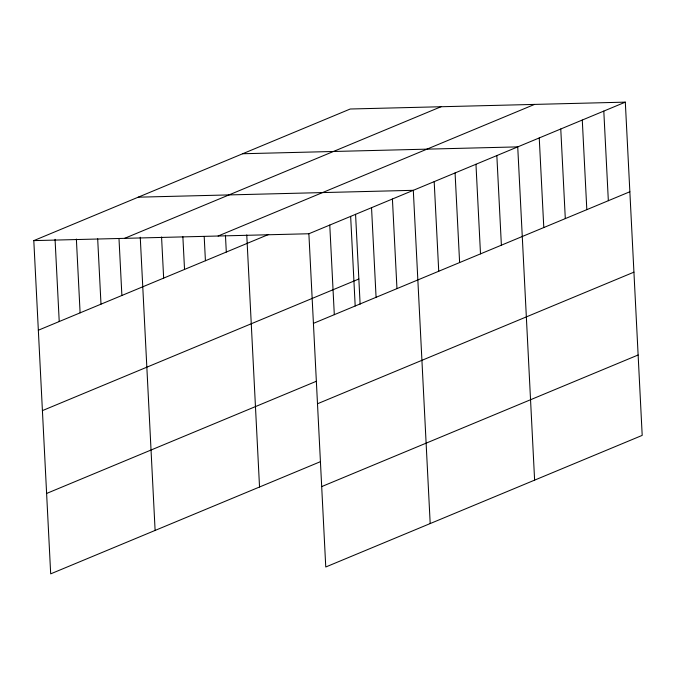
<?xml version="1.0" encoding="UTF-8"?>
<svg xmlns="http://www.w3.org/2000/svg" width="676" height="676" viewBox="0 0 676 676"><rect width="100%" height="100%" fill="white"/><g stroke="black" fill="none" stroke-linecap="round" stroke-linejoin="round"><path stroke-width="1.01" d="M320.339 461.708L50.683 573.856L33.8 240.614L350.236 109.005L625.317 102.144L642.2 435.386L325.764 566.995L308.881 233.752L625.317 102.144M124.578 238.349L441.014 106.74M218.103 236.017L534.539 104.408M38.338 330.226L268.71 234.42M42.411 410.619L358.846 279.019M313.419 323.365L629.855 191.756M46.61 493.455L316.267 381.306M317.492 403.758L633.927 272.158M321.691 486.593L638.127 354.993M242.65 153.748L517.731 146.886L534.615 480.137M138.225 197.181L413.306 190.319L430.19 523.562M33.8 240.614L308.881 233.752M603.803 111.092L608.341 200.704M582.281 120.041L586.819 209.653M560.767 128.989L565.305 218.601M539.245 137.938L543.791 227.55M496.843 155.573L501.381 245.185M475.963 164.26L480.501 253.872M455.075 172.946L459.612 262.558M434.186 181.633L438.732 271.245M392.418 199.006L396.964 288.618M371.538 207.693L376.076 297.305M355.568 214.284L360.122 304.183M350.65 216.379L355.187 305.991M329.77 225.066L334.307 314.678M246.757 234.927L259.533 486.999M225.446 235.18L226.299 252.047M204.194 236.49L205.419 260.733M182.875 236.744L184.531 269.42M161.564 236.989L163.651 278.106M140.253 237.242L155.108 530.423M118.993 238.552L121.883 295.48M97.682 238.805L100.994 304.166M76.371 239.05L80.106 312.853M55.06 239.304L59.226 321.539"/></g></svg>
